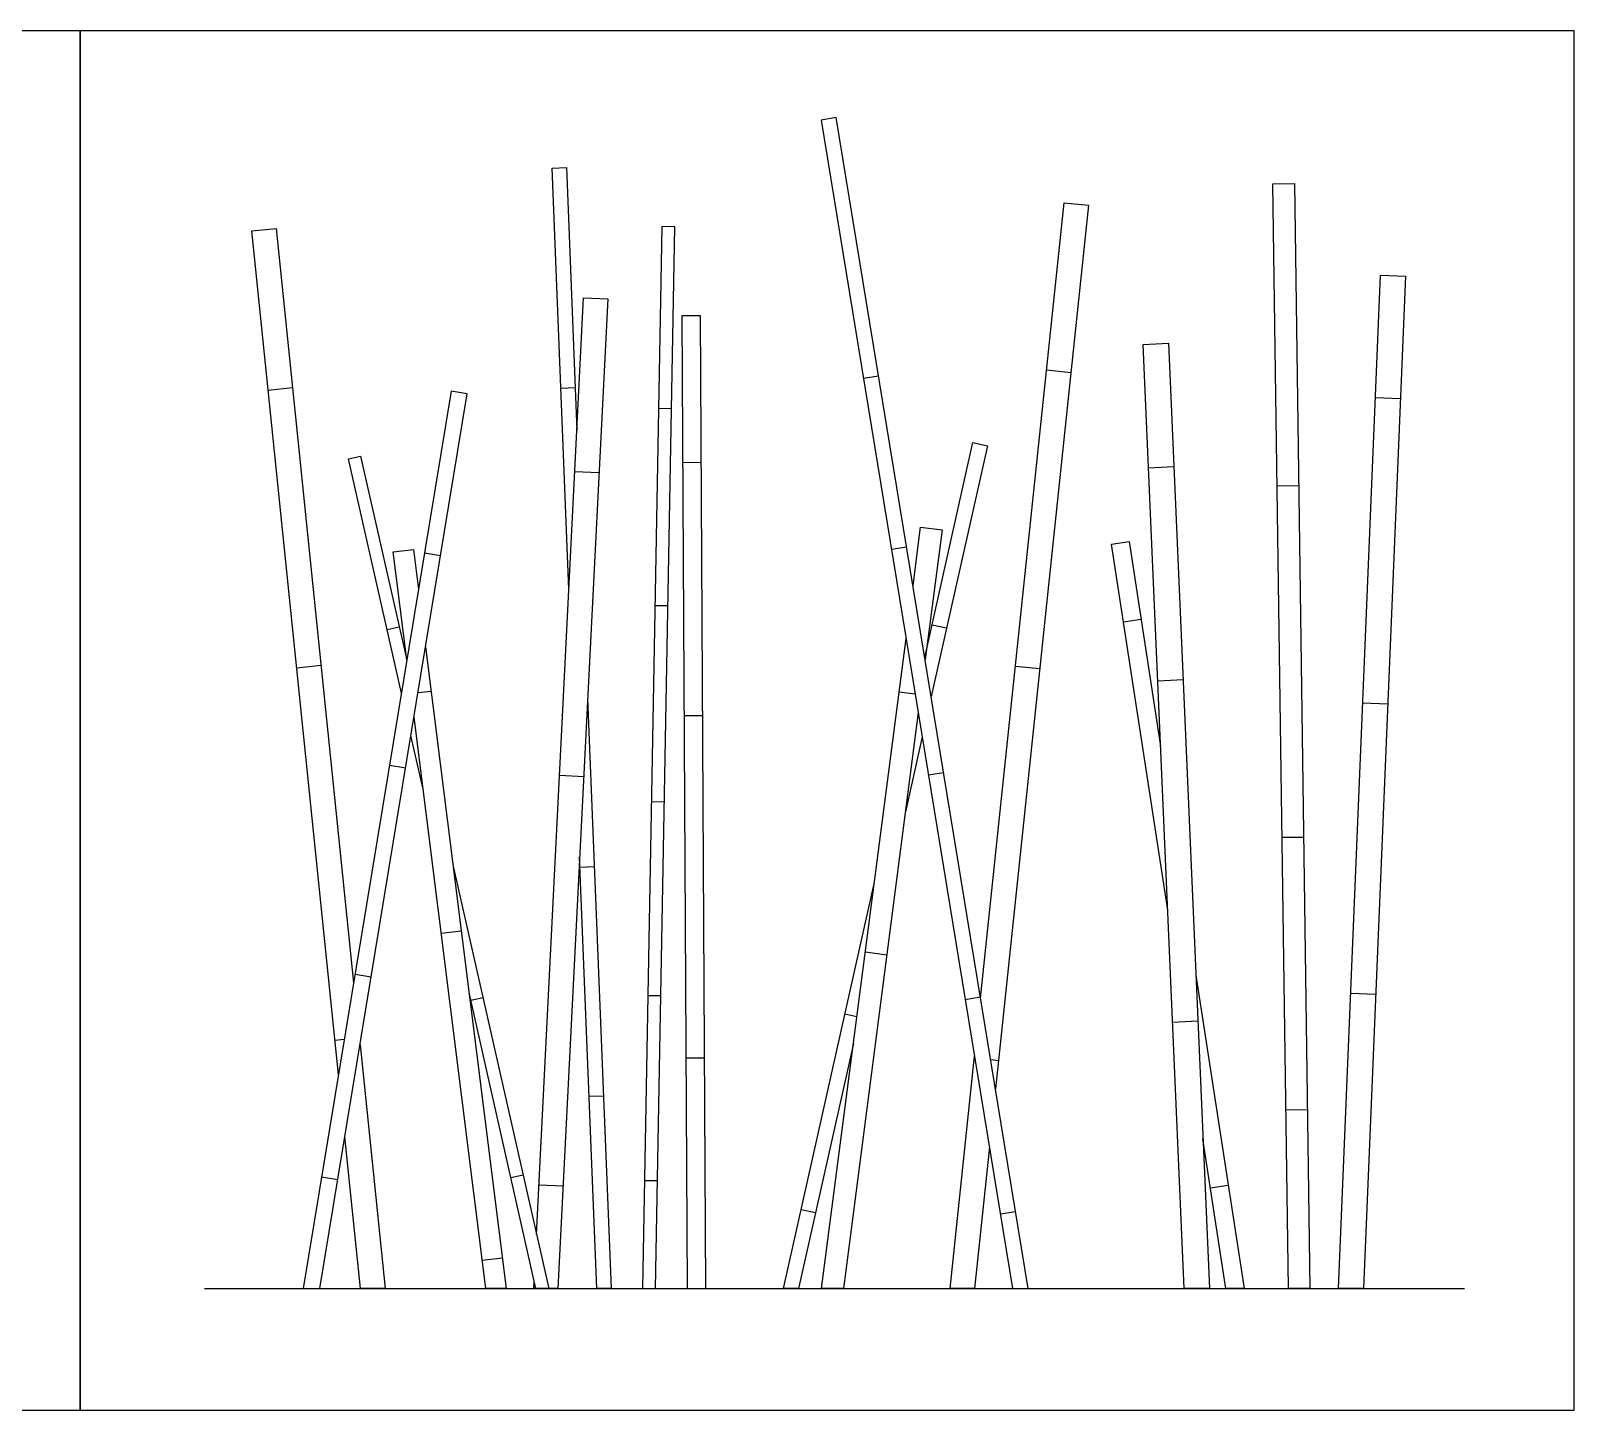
# Model space of a CAD drawing. Header units: millimetres. Extents: x 0.2 to 24.3, y 8.3 to 14.
# Drawn here: x 6.214 to 10.308, y 8.339 to 11.996 of the extents above; entities that cross this region are included whole.
import ezdxf

# ---------------------------------------------------------------- set-up
doc = ezdxf.new("R2010")
doc.units = ezdxf.units.MM
for name, color, linetype, true_color in [('AG-DIAGRAM', 7, 'Continuous', 0xfecc66), ('AG-PLANTS', 7, 'Continuous', 0x66ccff), ('X-VPRT', 6, 'Continuous', 0xff00ff)]:
    doc.layers.add(name, color=color, linetype=linetype, true_color=true_color)

msp = doc.modelspace()

# ---------------------------------------------------------------- linework, layer by layer
at = {"layer": 'AG-DIAGRAM'}
msp.add_line((6.6749, 8.6612), (10.017, 8.6612), dxfattribs=at)
at = {"layer": 'AG-PLANTS'}
for points in [[(8.8184, 8.6612), (8.8596, 8.6612), (8.3507, 11.7662), (8.3105, 11.7596)], [(9.5498, 8.6612), (9.5089, 11.5909), (9.5662, 11.5917), (9.6071, 8.6612)], [(7.8362, 8.6612), (7.8714, 8.6612), (7.9227, 11.4769), (7.8876, 11.4775)], [(9.7487, 8.6612), (9.6823, 8.6612), (9.7943, 11.3481), (9.8605, 11.3454)], [(7.9553, 8.6612), (8.0046, 8.6612), (7.9905, 11.2406), (7.9413, 11.2403)], [(9.2733, 8.6612), (9.1646, 11.1648), (9.2315, 11.1677), (9.3404, 8.6612)], [(7.329, 11.0411), (6.9368, 8.6612), (6.9809, 8.6612), (7.3719, 11.0341)]]:
    msp.add_lwpolyline(points, close=True, dxfattribs=at)
for points in [[(7.6415, 10.516), (7.5969, 11.632), (7.6347, 11.6335), (7.6626, 10.9362)], [(8.7335, 9.4311), (8.9553, 11.5406), (9.0192, 11.5339), (8.7729, 9.1907)], [(7.0303, 9.2285), (6.8003, 11.466), (6.8648, 11.4726), (7.0704, 9.472)], [(7.5555, 8.8048), (7.6803, 11.2887), (7.7443, 11.2855), (7.6124, 8.6612), (7.5483, 8.6612), (7.5493, 8.6817)], [(8.9086, 11.0971), (8.9726, 11.0904)], [(8.4228, 11.0749), (8.463, 11.0815)], [(6.8437, 11.0435), (6.9082, 11.0501)], [(7.6202, 11.049), (7.658, 11.0505)], [(9.7808, 11.0243), (9.847, 11.0215)], [(7.8788, 10.9955), (7.9139, 10.9948)], [(8.5854, 10.3346), (8.7132, 10.9048), (8.7515, 10.8962), (8.6024, 10.2309)], [(7.197, 10.2402), (7.0565, 10.8613), (7.0889, 10.8686), (7.2113, 10.3272)], [(7.9434, 10.8519), (7.9927, 10.8522)], [(7.6572, 10.8281), (7.7211, 10.8249)], [(9.1788, 10.8379), (9.2457, 10.8408)], [(9.5201, 10.7897), (9.5774, 10.7905)], [(8.5541, 10.5255), (8.5742, 10.6803), (8.631, 10.6729), (8.5863, 10.3289)], [(7.2115, 10.3282), (7.1755, 10.6143), (7.2288, 10.621), (7.2422, 10.5146)], [(7.2582, 10.6119), (7.3012, 10.6048)], [(8.4971, 10.6215), (8.5373, 10.628)], [(9.2297, 9.6649), (9.0803, 10.6347), (9.1273, 10.6419), (9.2109, 10.0991)], [(7.8692, 10.4728), (7.9044, 10.4721)], [(7.1589, 10.4087), (7.1913, 10.416)], [(8.6049, 10.4215), (8.6432, 10.413)], [(9.1121, 10.4288), (9.159, 10.436)], [(7.2613, 10.3627), (7.4752, 8.6612), (7.421, 8.6612), (7.2306, 10.1763)], [(8.5681, 10.1884), (8.3695, 8.6612), (8.3117, 8.6612), (8.5358, 10.3851)], [(6.9194, 10.3075), (6.9838, 10.3141)], [(8.8261, 10.3119), (8.89, 10.3052)], [(9.2033, 10.2729), (9.2703, 10.2758)], [(7.2413, 10.2413), (7.276, 10.2456)], [(8.5174, 10.2434), (8.5599, 10.2379)], [(7.691, 10.2257), (7.7535, 8.6612), (7.7156, 8.6612), (7.6699, 9.8055)], [(9.747, 10.2146), (9.8133, 10.2118)], [(7.947, 10.1805), (7.9963, 10.1808)], [(7.2546, 9.9854), (7.2225, 10.1273)], [(8.5785, 10.1245), (8.5338, 9.925)], [(7.1655, 10.0491), (7.2084, 10.042)], [(8.5952, 10.023), (8.6354, 10.0296)], [(7.6167, 10.0224), (7.6806, 10.0191)], [(7.8598, 9.9527), (7.8949, 9.9521)], [(9.5331, 9.8585), (9.5904, 9.8585)], [(7.3339, 9.785), (7.588, 8.6612)], [(7.671, 9.7785), (7.7088, 9.78)], [(8.3962, 9.3109), (8.2506, 8.6612), (8.2104, 8.6612), (8.4517, 9.7383)], [(7.3026, 9.6034), (7.3559, 9.6101)], [(8.4277, 9.5536), (8.4846, 9.5462)], [(7.0741, 9.4947), (7.1171, 9.4877)], [(9.3043, 9.4924), (9.4324, 8.6612), (9.3843, 8.6612), (9.3232, 9.0581)], [(7.5539, 8.6612), (7.3765, 9.4459)], [(7.3811, 9.4255), (7.4135, 9.4328)], [(7.8504, 9.4386), (7.8855, 9.4379)], [(8.6927, 9.4277), (8.7329, 9.4343)], [(9.715, 9.4444), (9.7812, 9.4416)], [(8.3736, 9.3894), (8.4055, 9.3823)], [(9.2426, 9.3679), (9.3096, 9.3708)], [(7.0209, 9.3198), (7.0457, 9.3223)], [(7.0873, 9.3071), (7.1537, 8.6612), (7.0886, 8.6612), (7.0472, 9.0636)], [(7.952, 9.2726), (8.0012, 9.2729)], [(8.7567, 9.0372), (8.7172, 8.6612), (8.6525, 8.6612), (8.7173, 9.2776)], [(8.7168, 9.2728), (8.7182, 9.2726)], [(8.7602, 9.2682), (8.7808, 9.266)], [(7.6952, 9.1708), (7.7331, 9.1723)], [(9.5432, 9.1353), (9.6005, 9.1361)], [(6.9855, 8.9571), (7.0285, 8.95)], [(7.4875, 8.9552), (7.5198, 8.9625)], [(7.5621, 8.9364), (7.626, 8.9332)], [(7.8414, 8.9478), (7.8766, 8.9478)], [(9.3432, 8.9282), (9.3901, 8.9355)], [(8.2574, 8.8711), (8.2957, 8.8625)], [(8.786, 8.8589), (8.8262, 8.8654)], [(7.4116, 8.7362), (7.4649, 8.7429)]]:
    msp.add_lwpolyline(points, dxfattribs=at)
at = {"layer": 'X-VPRT'}
for points in [[(0.2493, 11.9963), (0.2493, 8.3387), (6.3453, 8.3387), (6.3453, 11.9963)], [(6.3453, 11.9963), (6.3453, 8.3387), (10.3077, 8.3387), (10.3077, 11.9963)]]:
    msp.add_lwpolyline(points, close=True, dxfattribs=at)

doc.saveas('drawing.dxf')
